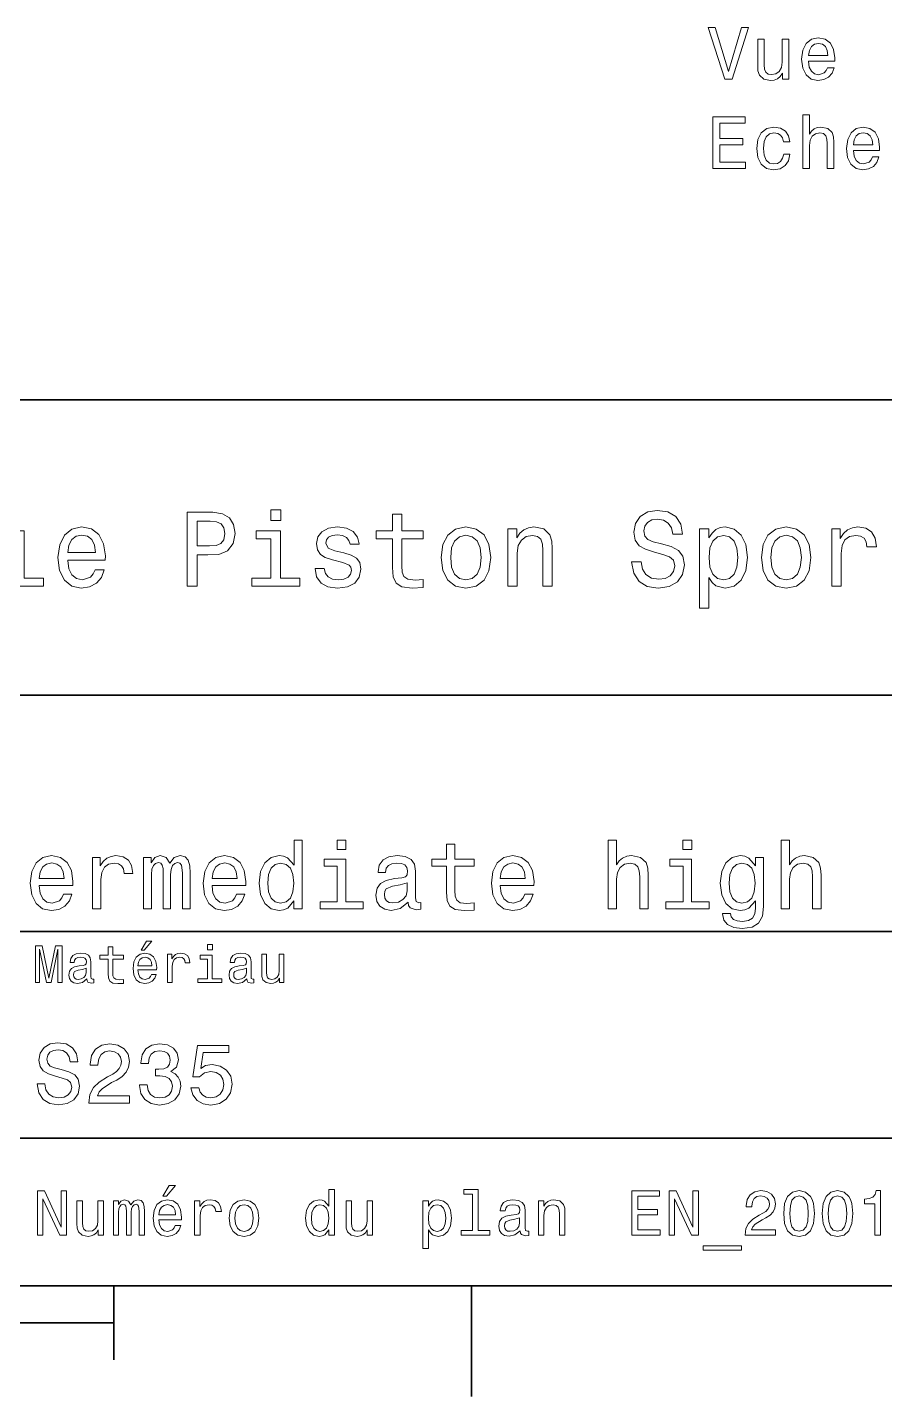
# Model space of a CAD drawing. Extents: x 0 to 297, y 0 to 210.
# Drawn here: x 192.6 to 250.7, y 2.5 to 95.2 of the extents above; entities that cross this region are included whole.
import ezdxf

# ---------------------------------------------------------------- set-up
doc = ezdxf.new("R2010")
doc.units = 0

msp = doc.modelspace()

# ---------------------------------------------------------------- linework, layer by layer
at = {"color": 7, "lineweight": 35}
for p, q in [((97, 70), (287, 70)), ((162, 50), (287, 50)), ((162, 34), (287, 34)), ((162, 20), (287, 20)), ((10, 10), (287, 10)), ((97, 10), (287, 10)), ((98.5, 7.5), (198.5, 7.5))]:
    msp.add_line(p, q, dxfattribs=at)
at = {"color": 7, "lineweight": 35, "ltscale": 0.125}
msp.add_line((198.5, 10), (198.5, 5), dxfattribs=at)
at = {"color": 7, "lineweight": 35, "ltscale": 0.1875}
msp.add_line((222.699997, 10), (222.699997, 2.5), dxfattribs=at)
at = {"color": 7, "lineweight": 13}
for points in [[(240.991608, 95.215492), (240.114075, 92.234947), (239.211349, 95.215492), (238.732239, 95.215492), (239.861923, 91.710449), (240.366241, 91.710449), (241.470703, 95.215492)], [(244.194046, 94.418663), (243.750244, 94.418663), (243.750244, 92.855263), (243.699814, 92.492149), (243.553558, 92.229904), (243.326614, 92.06852), (243.029068, 92.018089), (242.792038, 92.058434), (242.640732, 92.179466), (242.555008, 92.386238), (242.534836, 92.678749), (242.534836, 94.418663), (242.091034, 94.418663), (242.091034, 92.638405), (242.106155, 92.280334), (242.201981, 91.98278), (242.494492, 91.710449), (242.963501, 91.614632), (243.215668, 91.649933), (243.432526, 91.740707), (243.619125, 91.897049), (243.770416, 92.123993), (243.770416, 91.710449), (244.194046, 91.710449)], [(245.530502, 92.935951), (247.305725, 92.935951), (247.31076, 93.142723), (247.230072, 93.722694), (247.008179, 94.156418), (246.655151, 94.418663), (246.186127, 94.514481), (245.727188, 94.41362), (245.374161, 94.131195), (245.147217, 93.672264), (245.066528, 93.067078), (245.142181, 92.446762), (245.369125, 91.992867), (245.717102, 91.710449), (246.17099, 91.614632), (246.564362, 91.680191), (246.887131, 91.851662), (247.124161, 92.123993), (247.26033, 92.487106), (246.821579, 92.487106), (246.730789, 92.285378), (246.59967, 92.134079), (246.226471, 92.013046), (245.939011, 92.06852), (245.722153, 92.245033), (245.580933, 92.532494), (245.530502, 92.920822)], [(245.530502, 93.309151), (245.585983, 93.657135), (245.722153, 93.914337), (245.928925, 94.070679), (246.201263, 94.126152), (246.468552, 94.070679), (246.675323, 93.914337), (246.801407, 93.657135), (246.846786, 93.309151)], [(239.055008, 85.66362), (241.274017, 85.66362), (241.274017, 86.08725), (239.518982, 86.08725), (239.518982, 87.272408), (241.082382, 87.272408), (241.082382, 87.690994), (239.518982, 87.690994), (239.518982, 88.73999), (241.233673, 88.73999), (241.233673, 89.16362), (239.055008, 89.16362)], [(245.142181, 85.66362), (245.585983, 85.66362), (245.585983, 87.22702), (245.631378, 87.585091), (245.777618, 87.847336), (246.004578, 88.00872), (246.307159, 88.069237), (246.54924, 88.018806), (246.700531, 87.882637), (246.776184, 87.655693), (246.801407, 87.353104), (246.801407, 85.66362), (247.245209, 85.66362), (247.245209, 87.443878), (247.225037, 87.801949), (247.134247, 88.099503), (246.8367, 88.371834), (246.372726, 88.467651), (246.12056, 88.43235), (245.903702, 88.336533), (245.722153, 88.185234), (245.585983, 87.978462), (245.585983, 89.28466), (245.142181, 89.28466)], [(243.830933, 87.474136), (244.269699, 87.474136), (244.178925, 87.877594), (243.962067, 88.19532), (243.624161, 88.392006), (243.18541, 88.467651), (242.701263, 88.366791), (242.333099, 88.084366), (242.10112, 87.625435), (242.020416, 87.010162), (242.096069, 86.399933), (242.323013, 85.946037), (242.681091, 85.66362), (243.170273, 85.567802), (243.603989, 85.643448), (243.941895, 85.855263), (244.173874, 86.188118), (244.27475, 86.63192), (243.85112, 86.63192), (243.775467, 86.349503), (243.634247, 86.13768), (243.432526, 86.006561), (243.18541, 85.966217), (242.877777, 86.031776), (242.655869, 86.233505), (242.519699, 86.561317), (242.474304, 87.025291), (242.519699, 87.479179), (242.660904, 87.806992), (242.887863, 88.00872), (243.18541, 88.079323), (243.447647, 88.033936), (243.644348, 87.917946), (243.775467, 87.726303)], [(248.566528, 86.889122), (250.341751, 86.889122), (250.346786, 87.095894), (250.266098, 87.675865), (250.044189, 88.109589), (249.691177, 88.371834), (249.222153, 88.467651), (248.763214, 88.366791), (248.410187, 88.084366), (248.183243, 87.625435), (248.102554, 87.020248), (248.178207, 86.399933), (248.405151, 85.946037), (248.753128, 85.66362), (249.207016, 85.567802), (249.600388, 85.633362), (249.923157, 85.804832), (250.160187, 86.077164), (250.296356, 86.440277), (249.857605, 86.440277), (249.766815, 86.238548), (249.635696, 86.08725), (249.262497, 85.966217), (248.975037, 86.02169), (248.758179, 86.198204), (248.616959, 86.485664), (248.566528, 86.873993)], [(248.566528, 87.262321), (248.622009, 87.610306), (248.758179, 87.867508), (248.964951, 88.023849), (249.237274, 88.079323), (249.504578, 88.023849), (249.711349, 87.867508), (249.837418, 87.610306), (249.882813, 87.262321)], [(203.462524, 57.381123), (204.125351, 57.381123), (204.125351, 59.492073), (204.860229, 59.492073), (205.602295, 59.528095), (206.193085, 59.780258), (206.574921, 60.270172), (206.704605, 60.940201), (206.603745, 61.559795), (206.315552, 62.013687), (205.840057, 62.287464), (205.191635, 62.381123), (203.462524, 62.381123)], [(209.788177, 62.554031), (209.118149, 62.554031), (209.118149, 61.833572), (209.788177, 61.833572)], [(217.353027, 60.579971), (217.353027, 58.64193), (217.396255, 58.015129), (217.597992, 57.582851), (218.001434, 57.330688), (218.685883, 57.244236), (219.43515, 57.280258), (219.43515, 57.827808), (218.887604, 57.78458), (218.390488, 57.842216), (218.123917, 58.022331), (218.008652, 58.324928), (217.98703, 58.75), (217.98703, 60.579971), (219.43515, 60.579971), (219.43515, 61.120316), (217.98703, 61.120316), (217.98703, 62.251438), (217.353027, 62.251438), (217.353027, 61.120316), (216.257935, 61.120316), (216.257935, 60.579971)], [(234.20462, 59.030979), (233.548996, 59.030979), (233.693085, 58.267288), (234.053314, 57.70533), (234.608078, 57.366714), (235.357361, 57.244236), (236.099426, 57.359509), (236.654175, 57.67651), (237.007202, 58.17363), (237.136902, 58.82925), (237.028824, 59.420029), (236.726227, 59.801872), (236.236313, 60.054031), (235.580704, 60.241352), (235.018738, 60.378242), (234.651306, 60.536743), (234.442368, 60.767288), (234.377533, 61.127522), (234.442368, 61.451729), (234.629684, 61.696686), (234.917877, 61.862389), (235.314133, 61.920029), (235.71759, 61.84798), (236.034592, 61.653458), (236.24353, 61.32925), (236.344391, 60.889767), (237, 60.889767), (237, 60.904179), (236.884735, 61.581409), (236.546112, 62.085732), (236.01297, 62.402737), (235.292511, 62.510807), (234.644104, 62.402737), (234.139771, 62.100143), (233.815567, 61.631844), (233.700287, 61.026657), (233.793961, 60.486309), (234.067734, 60.118874), (234.5, 59.873917), (235.09079, 59.6866), (235.674362, 59.520893), (236.113831, 59.362389), (236.380402, 59.131844), (236.47406, 58.757202), (236.387619, 58.375359), (236.164276, 58.087173), (235.825653, 57.907059), (235.386169, 57.849422), (234.896255, 57.928673), (234.521622, 58.159222), (234.283875, 58.533859)], [(195.37175, 59.131844), (197.907776, 59.131844), (197.914978, 59.427231), (197.799713, 60.255764), (197.482712, 60.875359), (196.978378, 61.25), (196.30835, 61.386887), (195.65274, 61.242794), (195.148407, 60.839336), (194.824203, 60.183716), (194.708923, 59.319164), (194.817001, 58.432995), (195.141205, 57.78458), (195.638321, 57.381123), (196.286743, 57.244236), (196.848694, 57.337894), (197.309799, 57.582851), (197.648407, 57.971901), (197.842941, 58.490631), (197.216141, 58.490631), (197.086456, 58.20245), (196.899139, 57.986309), (196.365997, 57.8134), (195.955322, 57.892651), (195.645538, 58.14481), (195.443802, 58.555473), (195.37175, 59.110229)], [(205.01152, 61.76873), (205.443802, 61.725502), (205.760803, 61.588615), (205.94812, 61.336452), (206.01297, 60.940201), (205.940918, 60.522331), (205.746399, 60.270172), (205.414978, 60.140488), (204.96109, 60.104465), (204.125351, 60.104465), (204.125351, 61.76873)], [(214.060516, 59.636166), (213.44812, 59.780258), (212.994232, 59.945965), (212.842941, 60.28458), (212.886169, 60.522331), (213.03746, 60.695244), (213.282425, 60.803314), (213.635437, 60.846542), (213.97406, 60.803314), (214.240631, 60.67363), (214.413544, 60.479107), (214.485596, 60.219738), (215.105194, 60.219738), (215.105194, 60.23415), (214.997116, 60.70245), (214.701721, 61.069885), (214.240631, 61.30043), (213.635437, 61.386887), (213.023056, 61.30043), (212.57637, 61.062679), (212.29538, 60.709652), (212.208939, 60.262966), (212.273773, 59.830688), (212.475494, 59.528095), (212.806915, 59.311958), (213.289627, 59.16066), (213.995682, 58.987751), (214.427948, 58.807636), (214.543228, 58.663544), (214.586456, 58.447407), (214.521606, 58.180836), (214.348694, 57.979107), (214.067719, 57.849422), (213.693085, 57.806194), (213.296829, 57.849422), (213.008636, 58.000721), (212.814117, 58.245674), (212.734863, 58.584293), (212.122482, 58.584293), (212.223343, 58.007923), (212.518738, 57.590057), (212.98703, 57.337894), (213.635437, 57.244236), (214.312683, 57.337894), (214.809799, 57.590057), (215.112396, 57.993515), (215.220459, 58.519451), (215.141205, 58.973343), (214.917862, 59.283138), (214.55043, 59.484871)], [(220.65274, 59.311958), (220.768005, 58.432995), (221.099426, 57.78458), (221.625366, 57.381123), (222.331421, 57.244236), (223.030258, 57.381123), (223.556198, 57.777374), (223.887604, 58.425793), (224.010086, 59.311958), (223.887604, 60.190922), (223.556198, 60.846542), (223.030258, 61.242794), (222.331421, 61.386887), (221.625366, 61.242794), (221.099426, 60.839336), (220.768005, 60.190922)], [(225.177246, 57.381123), (225.811249, 57.381123), (225.811249, 59.614552), (225.876083, 60.12608), (226.085022, 60.500717), (226.409225, 60.731266), (226.841507, 60.817722), (227.187317, 60.745674), (227.403458, 60.551151), (227.511536, 60.226944), (227.547546, 59.794666), (227.547546, 57.381123), (228.181564, 57.381123), (228.181564, 59.924351), (228.15274, 60.435879), (228.023056, 60.86095), (227.597992, 61.25), (226.935165, 61.386887), (226.567719, 61.336452), (226.257935, 61.199566), (225.991364, 60.969017), (225.782425, 60.659222), (225.782425, 61.25), (225.177246, 61.25)], [(238.786743, 60.652016), (238.786743, 61.25), (238.15274, 61.25), (238.15274, 55.882565), (238.786743, 55.882565), (238.786743, 57.971901), (239.010101, 57.633286), (239.262253, 57.409943), (239.896271, 57.244236), (240.50145, 57.381123), (240.976959, 57.791786), (241.286743, 58.440201), (241.402023, 59.319164), (241.286743, 60.190922), (240.976959, 60.839336), (240.50145, 61.242794), (239.896271, 61.386887), (239.550446, 61.343658), (239.255051, 61.206772), (239.002899, 60.976223)], [(242.338623, 59.311958), (242.453888, 58.432995), (242.785309, 57.78458), (243.311249, 57.381123), (244.017303, 57.244236), (244.716141, 57.381123), (245.242081, 57.777374), (245.573486, 58.425793), (245.695969, 59.311958), (245.573486, 60.190922), (245.242081, 60.846542), (244.716141, 61.242794), (244.017303, 61.386887), (243.311249, 61.242794), (242.785309, 60.839336), (242.453888, 60.190922)], [(247.100861, 57.381123), (247.734863, 57.381123), (247.734863, 59.592937), (247.799713, 60.12608), (247.994232, 60.507923), (248.311249, 60.738472), (248.736313, 60.817722), (249.053314, 60.767288), (249.291077, 60.623199), (249.435165, 60.378242), (249.485596, 60.046829), (250.126801, 60.046829), (250.040344, 60.630402), (249.802597, 61.048271), (249.406342, 61.30043), (248.865997, 61.386887), (248.498566, 61.32925), (248.181549, 61.185158), (247.900574, 60.940201), (247.677246, 60.608788), (247.677246, 61.25), (247.100861, 61.25)], [(192.417862, 57.914265), (192.417862, 61.120316), (190.789627, 61.120316), (190.789627, 60.579971), (191.783859, 60.579971), (191.783859, 57.914265), (190.48703, 57.914265), (190.48703, 57.381123), (193.729111, 57.381123), (193.729111, 57.914265)], [(195.37175, 59.664986), (195.451004, 60.162102), (195.645538, 60.529537), (195.940918, 60.75288), (196.329971, 60.83213), (196.711807, 60.75288), (197.007202, 60.529537), (197.187317, 60.162102), (197.252167, 59.664986)], [(209.766571, 57.914265), (209.766571, 61.120316), (208.138321, 61.120316), (208.138321, 60.579971), (209.132568, 60.579971), (209.132568, 57.914265), (207.835724, 57.914265), (207.835724, 57.381123), (211.077805, 57.381123), (211.077805, 57.914265)], [(221.301147, 59.319164), (221.365997, 59.967579), (221.567719, 60.435879), (221.891937, 60.72406), (222.331421, 60.824928), (222.763687, 60.72406), (223.087891, 60.443081), (223.289627, 59.967579), (223.361679, 59.319164), (223.289627, 58.663544), (223.087891, 58.188038), (222.763687, 57.899853), (222.331421, 57.806194), (221.891937, 57.899853), (221.567719, 58.188038), (221.365997, 58.663544)], [(239.788193, 57.8134), (239.363129, 57.907059), (239.053314, 58.195244), (238.858795, 58.663544), (238.793945, 59.319164), (238.858795, 59.967579), (239.053314, 60.435879), (239.363129, 60.716858), (239.788193, 60.817722), (240.177246, 60.716858), (240.48703, 60.428673), (240.681564, 59.960373), (240.753601, 59.319164), (240.681564, 58.67075), (240.48703, 58.195244), (240.177246, 57.907059)], [(242.98703, 59.319164), (243.05188, 59.967579), (243.253601, 60.435879), (243.57782, 60.72406), (244.017303, 60.824928), (244.449585, 60.72406), (244.773773, 60.443081), (244.97551, 59.967579), (245.047546, 59.319164), (244.97551, 58.663544), (244.773773, 58.188038), (244.449585, 57.899853), (244.017303, 57.806194), (243.57782, 57.899853), (243.253601, 58.188038), (243.05188, 58.663544)], [(210.683716, 36.068443), (210.683716, 35.530258), (211.254318, 35.530258), (211.254318, 40.185879), (210.690201, 40.185879), (210.690201, 38.480545), (210.255768, 38.973343), (209.989914, 39.090057), (209.68515, 39.135445), (209.134003, 39.005764), (208.706055, 38.642651), (208.427231, 38.059078), (208.329971, 37.274494), (208.427231, 36.489914), (208.706055, 35.899857), (209.134003, 35.530258), (209.68515, 35.407059), (209.989914, 35.45245), (210.262253, 35.569164)], [(214.21109, 40.185879), (213.608063, 40.185879), (213.608063, 39.537464), (214.21109, 39.537464)], [(221.019455, 38.409222), (221.019455, 36.664986), (221.05835, 36.100864), (221.239914, 35.711815), (221.603027, 35.484871), (222.219025, 35.407059), (222.893372, 35.43948), (222.893372, 35.932274), (222.400574, 35.893372), (221.953171, 35.945244), (221.713257, 36.107349), (221.609512, 36.379681), (221.590057, 36.762245), (221.590057, 38.409222), (222.893372, 38.409222), (222.893372, 38.895531), (221.590057, 38.895531), (221.590057, 39.913544), (221.019455, 39.913544), (221.019455, 38.895531), (220.033859, 38.895531), (220.033859, 38.409222)], [(231.964691, 35.530258), (232.535294, 35.530258), (232.535294, 37.540344), (232.593658, 38.000721), (232.781693, 38.337894), (233.073486, 38.545387), (233.462524, 38.623199), (233.773773, 38.558357), (233.968292, 38.383286), (234.065552, 38.091499), (234.097977, 37.70245), (234.097977, 35.530258), (234.668579, 35.530258), (234.668579, 37.819164), (234.642639, 38.279537), (234.52594, 38.662102), (234.143372, 39.012245), (233.546829, 39.135445), (233.222626, 39.090057), (232.943802, 38.966858), (232.710373, 38.772331), (232.535294, 38.506485), (232.535294, 40.185879), (231.964691, 40.185879)], [(237.631836, 40.185879), (237.028809, 40.185879), (237.028809, 39.537464), (237.631836, 39.537464)], [(243.675064, 35.530258), (244.245667, 35.530258), (244.245667, 37.540344), (244.304031, 38.000721), (244.492065, 38.337894), (244.783844, 38.545387), (245.172913, 38.623199), (245.484146, 38.558357), (245.678665, 38.383286), (245.77594, 38.091499), (245.80835, 37.70245), (245.80835, 35.530258), (246.378967, 35.530258), (246.378967, 37.819164), (246.353027, 38.279537), (246.236298, 38.662102), (245.853729, 39.012245), (245.257202, 39.135445), (244.932983, 39.090057), (244.654175, 38.966858), (244.420746, 38.772331), (244.245667, 38.506485), (244.245667, 40.185879), (243.675064, 40.185879)], [(193.429398, 37.105907), (195.711823, 37.105907), (195.718292, 37.371758), (195.614548, 38.117435), (195.329254, 38.675072), (194.875366, 39.012245), (194.272339, 39.135445), (193.682281, 39.005764), (193.228378, 38.642651), (192.9366, 38.052593), (192.832855, 37.274494), (192.930115, 36.476944), (193.221893, 35.893372), (193.669312, 35.530258), (194.252884, 35.407059), (194.758652, 35.491352), (195.17363, 35.711815), (195.478378, 36.061958), (195.653458, 36.528816), (195.08934, 36.528816), (194.972626, 36.269451), (194.804031, 36.074928), (194.324203, 35.919308), (193.954605, 35.990631), (193.675797, 36.217579), (193.494232, 36.587173), (193.429398, 37.086452)], [(197.047546, 35.530258), (197.618149, 35.530258), (197.618149, 37.520893), (197.676514, 38.000721), (197.851593, 38.344379), (198.136887, 38.551872), (198.519455, 38.623199), (198.804749, 38.577808), (199.018738, 38.448124), (199.148407, 38.227665), (199.193802, 37.929394), (199.770889, 37.929394), (199.693085, 38.454609), (199.479111, 38.830692), (199.122482, 39.057636), (198.636169, 39.135445), (198.305481, 39.083572), (198.020172, 38.953888), (197.767288, 38.733429), (197.566284, 38.435158), (197.566284, 39.012245), (197.047546, 39.012245)], [(200.510086, 35.530258), (201.035309, 35.530258), (201.035309, 37.858067), (201.067719, 38.208214), (201.164978, 38.461094), (201.314117, 38.610229), (201.508652, 38.668587), (201.664261, 38.616714), (201.768005, 38.48703), (201.819885, 38.266571), (201.83934, 37.974781), (201.83934, 35.530258), (202.332138, 35.530258), (202.332138, 37.858067), (202.364548, 38.201729), (202.461823, 38.454609), (202.617432, 38.610229), (202.811966, 38.668587), (202.967575, 38.616714), (203.07132, 38.48703), (203.136169, 37.974781), (203.136169, 35.530258), (203.661377, 35.530258), (203.661377, 37.935879), (203.628967, 38.435158), (203.525208, 38.817722), (203.317719, 39.051151), (202.980545, 39.135445), (202.585022, 39.005764), (202.280258, 38.629681), (202.040344, 38.999279), (201.638336, 39.135445), (201.268738, 39.005764), (201.015854, 38.642651), (201.015854, 39.012245), (200.510086, 39.012245)], [(205.139771, 37.105907), (207.422195, 37.105907), (207.42868, 37.371758), (207.324921, 38.117435), (207.039627, 38.675072), (206.585739, 39.012245), (205.982712, 39.135445), (205.392654, 39.005764), (204.938766, 38.642651), (204.646973, 38.052593), (204.543228, 37.274494), (204.640488, 36.476944), (204.932281, 35.893372), (205.379684, 35.530258), (205.963257, 35.407059), (206.469025, 35.491352), (206.884003, 35.711815), (207.188766, 36.061958), (207.363831, 36.528816), (206.799713, 36.528816), (206.682999, 36.269451), (206.514404, 36.074928), (206.034576, 35.919308), (205.664978, 35.990631), (205.386169, 36.217579), (205.204605, 36.587173), (205.139771, 37.086452)], [(218.419312, 35.98415), (218.419312, 35.964695), (218.451721, 35.744236), (218.548981, 35.588615), (218.957489, 35.465416), (219.275208, 35.517288), (219.275208, 35.958214), (219.139038, 35.938759), (218.957489, 36.023052), (218.925064, 36.282421), (218.925064, 38.085014), (218.84726, 38.545387), (218.620316, 38.869595), (218.224777, 39.064121), (217.667145, 39.135445), (217.122467, 39.057636), (216.720459, 38.837173), (216.467575, 38.493515), (216.383286, 38.039623), (216.383286, 38.000721), (216.895538, 38.000721), (216.940918, 38.273052), (217.083572, 38.467579), (217.317001, 38.584293), (217.64769, 38.629681), (217.965424, 38.59726), (218.192352, 38.5), (218.328522, 38.331409), (218.373917, 38.09798), (218.347977, 37.825645), (218.244232, 37.68948), (217.984863, 37.624638), (217.498566, 37.572765), (216.940918, 37.456051), (216.54538, 37.248558), (216.311951, 36.924351), (216.240631, 36.444523), (216.305481, 36.016571), (216.506485, 35.698845), (216.830688, 35.497837), (217.278091, 35.426514), (217.881119, 35.562679)], [(224.657059, 37.105907), (226.939484, 37.105907), (226.945953, 37.371758), (226.842224, 38.117435), (226.556915, 38.675072), (226.103027, 39.012245), (225.5, 39.135445), (224.909943, 39.005764), (224.456055, 38.642651), (224.164261, 38.052593), (224.060516, 37.274494), (224.157776, 36.476944), (224.44957, 35.893372), (224.896973, 35.530258), (225.480545, 35.407059), (225.986313, 35.491352), (226.401291, 35.711815), (226.706055, 36.061958), (226.881119, 36.528816), (226.317001, 36.528816), (226.200287, 36.269451), (226.031693, 36.074928), (225.551865, 35.919308), (225.182281, 35.990631), (224.903458, 36.217579), (224.721893, 36.587173), (224.657059, 37.086452)], [(242.481979, 35.685879), (242.481979, 39.012245), (241.937317, 39.012245), (241.937317, 38.448124), (241.489899, 38.960373), (241.217575, 39.090057), (240.912811, 39.135445), (240.361664, 39.005764), (239.933716, 38.642651), (239.654892, 38.059078), (239.557632, 37.274494), (239.654892, 36.483429), (239.933716, 35.899857), (240.361664, 35.530258), (240.912811, 35.407059), (241.22406, 35.45245), (241.483429, 35.569164), (241.937317, 36.061958), (241.937317, 35.569164), (241.885437, 35.180115), (241.742798, 34.901295), (241.470459, 34.739193), (241.061951, 34.680836), (240.705322, 34.719738), (240.452438, 34.817001), (240.303314, 34.985588), (240.257919, 35.212536), (239.706772, 35.212536), (239.706772, 35.1866), (239.791061, 34.771614), (240.05043, 34.460373), (240.465408, 34.259365), (241.029541, 34.188038), (241.703888, 34.285301), (242.151291, 34.557636), (242.404175, 35.030979)], [(193.429398, 37.585735), (193.500717, 38.033138), (193.675797, 38.363831), (193.941635, 38.564842), (194.291779, 38.636166), (194.635452, 38.564842), (194.901291, 38.363831), (195.0634, 38.033138), (195.121765, 37.585735)], [(205.139771, 37.585735), (205.21109, 38.033138), (205.386169, 38.363831), (205.652023, 38.564842), (206.002167, 38.636166), (206.345825, 38.564842), (206.611664, 38.363831), (206.773773, 38.033138), (206.832138, 37.585735)], [(209.782425, 38.623199), (210.158508, 38.532421), (210.443802, 38.279537), (210.612396, 37.858067), (210.677231, 37.274494), (210.612396, 36.684437), (210.443802, 36.262966), (210.158508, 36.003601), (209.782425, 35.919308), (209.425797, 36.003601), (209.153458, 36.262966), (208.971893, 36.690922), (208.913544, 37.274494), (208.971893, 37.851585), (209.153458, 38.273052), (209.425797, 38.532421)], [(214.19165, 36.010086), (214.19165, 38.895531), (212.726227, 38.895531), (212.726227, 38.409222), (213.621033, 38.409222), (213.621033, 36.010086), (212.453888, 36.010086), (212.453888, 35.530258), (215.371765, 35.530258), (215.371765, 36.010086)], [(224.657059, 37.585735), (224.728378, 38.033138), (224.903458, 38.363831), (225.169312, 38.564842), (225.51944, 38.636166), (225.863113, 38.564842), (226.128967, 38.363831), (226.291061, 38.033138), (226.349426, 37.585735)], [(237.612396, 36.010086), (237.612396, 38.895531), (236.146973, 38.895531), (236.146973, 38.409222), (237.041779, 38.409222), (237.041779, 36.010086), (235.874634, 36.010086), (235.874634, 35.530258), (238.792511, 35.530258), (238.792511, 36.010086)], [(240.14769, 37.274494), (240.206055, 37.851585), (240.381119, 38.279537), (240.653458, 38.532421), (241.016571, 38.623199), (241.399124, 38.532421), (241.684433, 38.279537), (241.859497, 37.851585), (241.924347, 37.274494), (241.859497, 36.684437), (241.684433, 36.262966), (241.399124, 36.003601), (241.016571, 35.919308), (240.653458, 36.003601), (240.381119, 36.262966), (240.206055, 36.690922)], [(218.354462, 36.749279), (218.276657, 36.412102), (218.069153, 36.152737), (217.757919, 35.98415), (217.375366, 35.925793), (217.128967, 35.958214), (216.953888, 36.061958), (216.843658, 36.243515), (216.811234, 36.496395), (216.837173, 36.723343), (216.940918, 36.885445), (217.355896, 37.067001), (217.881119, 37.14481), (218.354462, 37.30043)], [(193.183716, 30.530979), (193.46109, 30.530979), (193.46109, 32.80043), (193.929398, 30.530979), (194.239197, 30.530979), (194.703888, 32.80043), (194.703888, 30.530979), (194.984863, 30.530979), (194.984863, 33.030979), (194.545395, 33.030979), (194.08429, 30.826368), (193.626801, 33.030979), (193.183716, 33.030979)], [(196.656342, 30.78314), (196.656342, 30.772333), (196.674347, 30.649855), (196.728394, 30.5634), (196.955338, 30.494957), (197.131851, 30.523775), (197.131851, 30.768732), (197.056198, 30.757925), (196.955338, 30.804754), (196.937317, 30.948847), (196.937317, 31.950287), (196.894089, 32.206051), (196.768005, 32.386166), (196.548264, 32.494236), (196.23848, 32.533859), (195.935883, 32.490635), (195.71254, 32.368156), (195.572052, 32.177231), (195.525223, 31.925072), (195.525223, 31.903458), (195.809799, 31.903458), (195.835022, 32.054756), (195.914261, 32.162823), (196.043945, 32.227665), (196.227661, 32.25288), (196.404175, 32.234871), (196.530258, 32.180836), (196.605911, 32.087173), (196.631119, 31.957493), (196.616714, 31.806194), (196.559082, 31.730547), (196.414978, 31.694523), (196.144806, 31.665705), (195.835022, 31.600864), (195.61528, 31.48559), (195.485596, 31.305475), (195.445969, 31.038904), (195.481995, 30.801151), (195.593658, 30.62464), (195.773773, 30.512968), (196.022339, 30.473343), (196.357346, 30.54899)], [(198.100861, 32.130402), (198.100861, 31.161383), (198.122482, 30.847982), (198.223343, 30.631844), (198.425079, 30.505762), (198.767288, 30.462536), (199.141937, 30.480547), (199.141937, 30.754322), (198.868149, 30.732708), (198.619598, 30.761526), (198.486313, 30.851583), (198.42868, 31.002882), (198.417862, 31.215418), (198.417862, 32.130402), (199.141937, 32.130402), (199.141937, 32.400574), (198.417862, 32.400574), (198.417862, 32.966137), (198.100861, 32.966137), (198.100861, 32.400574), (197.553314, 32.400574), (197.553314, 32.130402)], [(200.121765, 31.40634), (201.389771, 31.40634), (201.393372, 31.554033), (201.335739, 31.9683), (201.177231, 32.278099), (200.925079, 32.465416), (200.590057, 32.533859), (200.262253, 32.461815), (200.010086, 32.260086), (199.847977, 31.932276), (199.790344, 31.5), (199.844376, 31.056915), (200.006485, 30.732708), (200.255051, 30.530979), (200.579254, 30.462536), (200.860229, 30.509365), (201.090775, 30.631844), (201.260086, 30.826368), (201.357346, 31.085733), (201.043945, 31.085733), (200.979111, 30.941643), (200.885452, 30.833572), (200.618881, 30.747118), (200.413544, 30.786743), (200.258652, 30.912823), (200.157776, 31.118155), (200.121765, 31.395533)], [(200.341492, 32.728386), (200.554031, 32.728386), (201.054749, 33.340778), (200.701736, 33.340778)], [(202.131851, 30.530979), (202.448853, 30.530979), (202.448853, 31.636887), (202.481262, 31.903458), (202.578537, 32.094379), (202.73703, 32.209652), (202.94957, 32.249279), (203.108063, 32.224064), (203.226944, 32.152016), (203.298996, 32.029537), (203.324203, 31.863832), (203.644806, 31.863832), (203.601593, 32.155621), (203.482712, 32.364552), (203.284576, 32.490635), (203.014404, 32.533859), (202.830688, 32.505043), (202.672195, 32.432995), (202.531708, 32.310516), (202.420029, 32.144814), (202.420029, 32.465416), (202.131851, 32.465416)], [(205.161377, 33.117435), (204.82637, 33.117435), (204.82637, 32.757202), (205.161377, 32.757202)], [(207.499283, 30.78314), (207.499283, 30.772333), (207.517288, 30.649855), (207.57132, 30.5634), (207.798264, 30.494957), (207.974777, 30.523775), (207.974777, 30.768732), (207.899139, 30.757925), (207.798264, 30.804754), (207.780258, 30.948847), (207.780258, 31.950287), (207.73703, 32.206051), (207.610947, 32.386166), (207.391205, 32.494236), (207.081406, 32.533859), (206.778824, 32.490635), (206.555481, 32.368156), (206.414978, 32.177231), (206.368149, 31.925072), (206.368149, 31.903458), (206.65274, 31.903458), (206.677948, 32.054756), (206.757202, 32.162823), (206.886887, 32.227665), (207.070602, 32.25288), (207.247116, 32.234871), (207.373199, 32.180836), (207.448853, 32.087173), (207.47406, 31.957493), (207.459656, 31.806194), (207.402023, 31.730547), (207.257919, 31.694523), (206.987747, 31.665705), (206.677948, 31.600864), (206.458206, 31.48559), (206.328537, 31.305475), (206.28891, 31.038904), (206.324921, 30.801151), (206.4366, 30.62464), (206.616714, 30.512968), (206.86528, 30.473343), (207.200287, 30.54899)], [(210.010086, 32.465416), (209.693085, 32.465416), (209.693085, 31.348703), (209.657059, 31.089336), (209.552597, 30.902016), (209.390488, 30.786743), (209.177948, 30.750719), (209.008636, 30.779539), (208.900574, 30.865993), (208.83934, 31.013687), (208.824921, 31.222622), (208.824921, 32.465416), (208.507919, 32.465416), (208.507919, 31.193804), (208.518738, 30.93804), (208.587173, 30.725504), (208.796112, 30.530979), (209.131119, 30.462536), (209.311234, 30.487751), (209.466141, 30.552593), (209.599426, 30.664265), (209.707489, 30.826368), (209.707489, 30.530979), (210.010086, 30.530979)], [(200.121765, 31.672911), (200.161377, 31.921469), (200.258652, 32.105186), (200.406342, 32.216858), (200.600861, 32.256485), (200.791794, 32.216858), (200.939484, 32.105186), (201.029541, 31.921469), (201.061966, 31.672911)], [(205.150574, 30.79755), (205.150574, 32.400574), (204.336456, 32.400574), (204.336456, 32.130402), (204.833572, 32.130402), (204.833572, 30.79755), (204.185165, 30.79755), (204.185165, 30.530979), (205.806198, 30.530979), (205.806198, 30.79755)], [(196.620316, 31.208212), (196.577087, 31.020893), (196.461823, 30.876801), (196.28891, 30.78314), (196.07637, 30.750719), (195.939484, 30.768732), (195.842224, 30.826368), (195.780975, 30.927233), (195.76297, 31.067722), (195.777374, 31.193804), (195.835022, 31.283861), (196.065567, 31.384726), (196.357346, 31.427954), (196.620316, 31.514408)], [(207.463257, 31.208212), (207.420029, 31.020893), (207.304749, 30.876801), (207.131851, 30.78314), (206.919312, 30.750719), (206.782425, 30.768732), (206.68515, 30.826368), (206.623917, 30.927233), (206.605911, 31.067722), (206.620316, 31.193804), (206.677948, 31.283861), (206.908508, 31.384726), (207.200287, 31.427954), (207.463257, 31.514408)], [(193.824203, 23.680117), (193.299713, 23.680117), (193.414978, 23.069164), (193.703171, 22.619596), (194.146973, 22.348703), (194.746399, 22.250721), (195.340057, 22.342941), (195.783859, 22.596542), (196.066284, 22.994238), (196.170029, 23.518732), (196.083572, 23.991356), (195.841492, 24.296831), (195.44957, 24.49856), (194.925079, 24.648417), (194.47551, 24.757925), (194.181549, 24.884727), (194.014404, 25.069164), (193.96254, 25.357349), (194.014404, 25.616714), (194.164261, 25.812681), (194.394806, 25.945246), (194.711823, 25.991356), (195.034576, 25.933718), (195.288177, 25.778099), (195.455338, 25.518732), (195.536026, 25.167149), (196.060516, 25.167149), (196.060516, 25.178675), (195.968292, 25.720463), (195.697403, 26.12392), (195.270889, 26.377522), (194.694519, 26.463978), (194.175797, 26.377522), (193.772339, 26.135448), (193.51297, 25.760807), (193.420746, 25.276657), (193.495682, 24.844381), (193.714691, 24.550434), (194.060516, 24.354467), (194.533142, 24.204613), (195, 24.072046), (195.351578, 23.945246), (195.564835, 23.760807), (195.639771, 23.461096), (195.570602, 23.155621), (195.391937, 22.925074), (195.121033, 22.780981), (194.769455, 22.734871), (194.377518, 22.798271), (194.077805, 22.98271), (193.887604, 23.282421)], [(196.798264, 22.360231), (199.547546, 22.360231), (199.547546, 22.855909), (197.374634, 22.855909), (197.495682, 23.126802), (197.703171, 23.351585), (198.342941, 23.760807), (198.682999, 23.933718), (199.0634, 24.181557), (199.33429, 24.469742), (199.489914, 24.809799), (199.547546, 25.195967), (199.44957, 25.680117), (199.17868, 26.06052), (198.763687, 26.302595), (198.227661, 26.38905), (197.674347, 26.291067), (197.253601, 26.020174), (196.982712, 25.587896), (196.890488, 25.017292), (196.890488, 24.9366), (197.414978, 24.9366), (197.414978, 24.98271), (197.466858, 25.374641), (197.622482, 25.662825), (197.870316, 25.847263), (198.198853, 25.910664), (198.533142, 25.853027), (198.780975, 25.708935), (198.942368, 25.48415), (199, 25.201729), (198.959656, 24.9366), (198.850143, 24.711817), (198.66571, 24.51585), (198.412109, 24.342941), (198.072052, 24.158503), (197.507202, 23.801153), (197.109512, 23.42075), (196.873199, 22.959656), (196.798264, 22.377522)], [(200.221909, 23.616716), (200.221909, 23.57637), (200.314117, 23.023056), (200.585022, 22.60807), (201.01152, 22.342941), (201.57637, 22.244957), (202.175797, 22.342941), (202.625366, 22.596542), (202.913544, 23), (203.017288, 23.518732), (202.971176, 23.858791), (202.844376, 24.135448), (202.636887, 24.348703), (202.360229, 24.504324), (202.734863, 24.815563), (202.867432, 25.311239), (202.780975, 25.760807), (202.533142, 26.100864), (202.129684, 26.314121), (201.57637, 26.38905), (201.057632, 26.296831), (200.659943, 26.043228), (200.400574, 25.639771), (200.314117, 25.103746), (200.314117, 25.063402), (200.827087, 25.063402), (200.873199, 25.432278), (201.023056, 25.697407), (201.265137, 25.858791), (201.605194, 25.916428), (201.904892, 25.870317), (202.123917, 25.749281), (202.256485, 25.553314), (202.30835, 25.288185), (202.256485, 25.005764), (202.118149, 24.815563), (201.876083, 24.700289), (201.547546, 24.665707), (201.322769, 24.671471), (201.322769, 24.216139), (201.605194, 24.227667), (201.968292, 24.175793), (202.239197, 24.037464), (202.400574, 23.812681), (202.458206, 23.518732), (202.394806, 23.184439), (202.227661, 22.9366), (201.96254, 22.780981), (201.610947, 22.729107), (201.247833, 22.786745), (200.982712, 22.959656), (200.815567, 23.236313), (200.752167, 23.616716)], [(203.714691, 23.40346), (203.841492, 22.930836), (204.123917, 22.56196), (204.53891, 22.331413), (205.069168, 22.244957), (205.651291, 22.348703), (206.106628, 22.631124), (206.394806, 23.080692), (206.504318, 23.657061), (206.406342, 24.193085), (206.129684, 24.613834), (205.697403, 24.884727), (205.138336, 24.98271), (204.706055, 24.913546), (204.371765, 24.723343), (204.533142, 25.801153), (206.285309, 25.801153), (206.285309, 26.273777), (204.146973, 26.273777), (203.829971, 24.152739), (204.291061, 24.152739), (204.625366, 24.423632), (205.05188, 24.521614), (205.420746, 24.458214), (205.703171, 24.273777), (205.881851, 23.991356), (205.945251, 23.628242), (205.881851, 23.265131), (205.697403, 22.98271), (205.414978, 22.804035), (205.05188, 22.740635), (204.746399, 22.780981), (204.510086, 22.913546), (204.337173, 23.121038), (204.250717, 23.40346)], [(201.809799, 16.065563), (202.06485, 16.065563), (202.66571, 16.800432), (202.242081, 16.800432)], [(193.315567, 13.428675), (193.674347, 13.428675), (193.674347, 15.888329), (194.824203, 13.428675), (195.286743, 13.428675), (195.286743, 16.428675), (194.92363, 16.428675), (194.92363, 13.969021), (193.786743, 16.428675), (193.315567, 16.428675)], [(198.459656, 13.428675), (198.809799, 13.428675), (198.809799, 14.980548), (198.831406, 15.213978), (198.896255, 15.382565), (198.995682, 15.481989), (199.125366, 15.520894), (199.229111, 15.486312), (199.298279, 15.399857), (199.332855, 15.252882), (199.345825, 15.058358), (199.345825, 13.428675), (199.674347, 13.428675), (199.674347, 14.980548), (199.695969, 15.209655), (199.760803, 15.378242), (199.864548, 15.481989), (199.994232, 15.520894), (200.097977, 15.486312), (200.167145, 15.399857), (200.210373, 15.058358), (200.210373, 13.428675), (200.560516, 13.428675), (200.560516, 15.032421), (200.53891, 15.365274), (200.469742, 15.620317), (200.331406, 15.775937), (200.106628, 15.832133), (199.842941, 15.745678), (199.639771, 15.494957), (199.479828, 15.741355), (199.211823, 15.832133), (198.965424, 15.745678), (198.796829, 15.503603), (198.796829, 15.75), (198.459656, 15.75)], [(201.546112, 14.479107), (203.067719, 14.479107), (203.072052, 14.656341), (203.002884, 15.153459), (202.812683, 15.525217), (202.510086, 15.75), (202.108063, 15.832133), (201.714691, 15.745678), (201.412109, 15.503603), (201.217575, 15.110231), (201.148422, 14.591499), (201.213257, 14.059798), (201.407776, 13.67075), (201.706055, 13.428675), (202.095108, 13.346542), (202.432281, 13.402739), (202.708939, 13.549712), (202.912109, 13.783141), (203.028824, 14.09438), (202.65274, 14.09438), (202.574936, 13.92147), (202.46254, 13.791787), (202.142654, 13.688041), (201.896255, 13.735591), (201.710373, 13.886888), (201.58934, 14.133286), (201.546112, 14.466139)], [(203.958221, 13.428675), (204.338623, 13.428675), (204.338623, 14.755764), (204.377518, 15.075649), (204.494232, 15.304755), (204.684433, 15.443084), (204.939484, 15.490635), (205.129684, 15.460375), (205.272339, 15.373919), (205.358795, 15.226946), (205.389053, 15.028098), (205.773773, 15.028098), (205.721909, 15.378242), (205.579254, 15.628963), (205.341492, 15.78026), (205.017288, 15.832133), (204.796829, 15.797551), (204.606628, 15.711096), (204.438034, 15.564121), (204.304031, 15.365274), (204.304031, 15.75), (203.958221, 15.75)], [(206.305481, 14.587176), (206.374634, 14.059798), (206.573486, 13.67075), (206.889053, 13.428675), (207.312683, 13.346542), (207.731995, 13.428675), (208.047546, 13.666427), (208.246399, 14.055476), (208.319885, 14.587176), (208.246399, 15.114553), (208.047546, 15.507925), (207.731995, 15.745678), (207.312683, 15.832133), (206.889053, 15.745678), (206.573486, 15.503603), (206.374634, 15.114553)], [(213.048996, 13.787464), (213.048996, 13.428675), (213.429398, 13.428675), (213.429398, 16.532421), (213.053314, 16.532421), (213.053314, 15.395534), (212.763687, 15.724064), (212.586456, 15.801874), (212.383286, 15.832133), (212.015854, 15.745678), (211.730545, 15.503603), (211.544662, 15.114553), (211.479828, 14.591499), (211.544662, 14.068444), (211.730545, 13.675073), (212.015854, 13.428675), (212.383286, 13.346542), (212.586456, 13.376801), (212.768005, 13.454611)], [(219.788193, 15.391211), (219.788193, 15.75), (219.407776, 15.75), (219.407776, 12.529539), (219.788193, 12.529539), (219.788193, 13.783141), (219.922195, 13.579971), (220.073486, 13.445966), (220.453888, 13.346542), (220.817001, 13.428675), (221.10231, 13.675073), (221.288193, 14.064121), (221.357346, 14.591499), (221.288193, 15.114553), (221.10231, 15.503603), (220.817001, 15.745678), (220.453888, 15.832133), (220.246399, 15.806196), (220.069168, 15.724064), (219.917877, 15.585735)], [(222.788193, 16.212536), (222.788193, 13.748559), (222.005768, 13.748559), (222.005768, 13.428675), (223.946686, 13.428675), (223.946686, 13.748559), (223.168594, 13.748559), (223.168594, 16.532421), (222.19165, 16.532421), (222.19165, 16.212536)], [(226.01297, 13.731268), (226.01297, 13.7183), (226.034592, 13.571326), (226.099426, 13.46758), (226.371765, 13.385448), (226.583588, 13.42003), (226.583588, 13.713977), (226.492798, 13.701009), (226.371765, 13.757205), (226.350159, 13.930116), (226.350159, 15.131845), (226.298279, 15.438761), (226.146973, 15.6549), (225.883286, 15.784582), (225.511536, 15.832133), (225.148422, 15.78026), (224.880402, 15.633286), (224.711823, 15.404179), (224.655624, 15.101585), (224.655624, 15.075649), (224.997131, 15.075649), (225.027374, 15.257205), (225.122482, 15.386889), (225.278107, 15.464698), (225.498566, 15.494957), (225.710388, 15.473343), (225.861679, 15.408502), (225.952454, 15.29611), (225.982712, 15.140491), (225.965424, 14.958934), (225.896255, 14.868156), (225.723343, 14.824928), (225.399139, 14.790346), (225.027374, 14.712537), (224.763687, 14.574208), (224.608078, 14.358069), (224.560516, 14.038185), (224.60376, 13.752882), (224.737762, 13.541066), (224.953888, 13.407061), (225.252167, 13.35951), (225.654175, 13.450289)], [(227.236313, 13.428675), (227.616714, 13.428675), (227.616714, 14.768732), (227.655624, 15.075649), (227.780975, 15.300432), (227.97551, 15.438761), (228.234879, 15.490635), (228.442368, 15.447407), (228.572052, 15.330692), (228.636887, 15.136168), (228.658508, 14.876801), (228.658508, 13.428675), (229.03891, 13.428675), (229.03891, 14.954612), (229.021622, 15.261528), (228.943817, 15.516571), (228.688766, 15.75), (228.291077, 15.832133), (228.070618, 15.801874), (227.884735, 15.719741), (227.724792, 15.581412), (227.599426, 15.395534), (227.599426, 15.75), (227.236313, 15.75)], [(233.574921, 13.428675), (235.476944, 13.428675), (235.476944, 13.791787), (233.97261, 13.791787), (233.97261, 14.807637), (235.312668, 14.807637), (235.312668, 15.166427), (233.97261, 15.166427), (233.97261, 16.065563), (235.442352, 16.065563), (235.442352, 16.428675), (233.574921, 16.428675)], [(236.099411, 13.428675), (236.458206, 13.428675), (236.458206, 15.888329), (237.608063, 13.428675), (238.070602, 13.428675), (238.070602, 16.428675), (237.707489, 16.428675), (237.707489, 13.969021), (236.570602, 16.428675), (236.099411, 16.428675)], [(241.234863, 13.428675), (243.296829, 13.428675), (243.296829, 13.800432), (241.667145, 13.800432), (241.757919, 14.003603), (241.913544, 14.172191), (242.393372, 14.479107), (242.648407, 14.60879), (242.933716, 14.794669), (243.136887, 15.010807), (243.253601, 15.26585), (243.296829, 15.555476), (243.223343, 15.918589), (243.020172, 16.203892), (242.708923, 16.385447), (242.306915, 16.450289), (241.891922, 16.376802), (241.576355, 16.173632), (241.373199, 15.849424), (241.304031, 15.421471), (241.304031, 15.360951), (241.697403, 15.360951), (241.697403, 15.395534), (241.736298, 15.689482), (241.853027, 15.905621), (242.038895, 16.043949), (242.285294, 16.091499), (242.536011, 16.048271), (242.721893, 15.940203), (242.842926, 15.771614), (242.886154, 15.559799), (242.855896, 15.360951), (242.773773, 15.192364), (242.635437, 15.045389), (242.445236, 14.915707), (242.190201, 14.777378), (241.766571, 14.509366), (241.468292, 14.224064), (241.291061, 13.878242), (241.234863, 13.441643)], [(243.850143, 14.894093), (243.914978, 14.215418), (244.118149, 13.731268), (244.442352, 13.43732), (244.891922, 13.342219), (245.337173, 13.43732), (245.661377, 13.731268), (245.860229, 14.215418), (245.929382, 14.894093), (245.860229, 15.568444), (245.778091, 15.836456), (245.661377, 16.056917), (245.337173, 16.350864), (244.891922, 16.450289), (244.442352, 16.350864), (244.118149, 16.052593), (243.914978, 15.568444)], [(244.265121, 14.894093), (244.299713, 15.417148), (244.407776, 15.793228), (244.602295, 16.013689), (244.891922, 16.091499), (245.177231, 16.013689), (245.37175, 15.793228), (245.479828, 15.417148), (245.514404, 14.894093), (245.479828, 14.366715), (245.37175, 13.990634), (245.177231, 13.770173), (244.891922, 13.696686), (244.602295, 13.770173), (244.407776, 13.990634), (244.299713, 14.366715)], [(246.452438, 14.894093), (246.517288, 14.215418), (246.720459, 13.731268), (247.044662, 13.43732), (247.494232, 13.342219), (247.939468, 13.43732), (248.263687, 13.731268), (248.462524, 14.215418), (248.531693, 14.894093), (248.462524, 15.568444), (248.380402, 15.836456), (248.263687, 16.056917), (247.939468, 16.350864), (247.494232, 16.450289), (247.044662, 16.350864), (246.720459, 16.052593), (246.517288, 15.568444)], [(246.867432, 14.894093), (246.902008, 15.417148), (247.010086, 15.793228), (247.204605, 16.013689), (247.494232, 16.091499), (247.779526, 16.013689), (247.97406, 15.793228), (248.082123, 15.417148), (248.116714, 14.894093), (248.082123, 14.366715), (247.97406, 13.990634), (247.779526, 13.770173), (247.494232, 13.696686), (247.204605, 13.770173), (247.010086, 13.990634), (246.902008, 14.366715)], [(250.018723, 13.428675), (250.412094, 13.428675), (250.412094, 16.450289), (250.118149, 16.450289), (250.040344, 16.1866), (249.88472, 16.009367), (249.646973, 15.905621), (249.318436, 15.871038), (249.318436, 15.564121), (250.018723, 15.564121)], [(197.798279, 15.75), (197.417862, 15.75), (197.417862, 14.409943), (197.374634, 14.098703), (197.249283, 13.873919), (197.054749, 13.735591), (196.799713, 13.692364), (196.596542, 13.726946), (196.466858, 13.830692), (196.393372, 14.007925), (196.376083, 14.258646), (196.376083, 15.75), (195.995682, 15.75), (195.995682, 14.224064), (196.008652, 13.917148), (196.090775, 13.662104), (196.341492, 13.428675), (196.743515, 13.346542), (196.959656, 13.376801), (197.145538, 13.454611), (197.305481, 13.588617), (197.435165, 13.783141), (197.435165, 13.428675), (197.798279, 13.428675)], [(201.546112, 14.798992), (201.593658, 15.097262), (201.710373, 15.317724), (201.887604, 15.45173), (202.121033, 15.49928), (202.350143, 15.45173), (202.527374, 15.317724), (202.635452, 15.097262), (202.674347, 14.798992)], [(206.694519, 14.591499), (206.733429, 14.980548), (206.854462, 15.261528), (207.048996, 15.434439), (207.312683, 15.494957), (207.572052, 15.434439), (207.766571, 15.26585), (207.887604, 14.980548), (207.930832, 14.591499), (207.887604, 14.198127), (207.766571, 13.912825), (207.572052, 13.739914), (207.312683, 13.683718), (207.048996, 13.739914), (206.854462, 13.912825), (206.733429, 14.198127)], [(212.44812, 15.490635), (212.698853, 15.430116), (212.889053, 15.261528), (213.001434, 14.980548), (213.044678, 14.591499), (213.001434, 14.198127), (212.889053, 13.917148), (212.698853, 13.744237), (212.44812, 13.688041), (212.210373, 13.744237), (212.028824, 13.917148), (211.907776, 14.20245), (211.868881, 14.591499), (211.907776, 14.976225), (212.028824, 15.257205), (212.210373, 15.430116)], [(216.014404, 15.75), (215.634003, 15.75), (215.634003, 14.409943), (215.590775, 14.098703), (215.465424, 13.873919), (215.270889, 13.735591), (215.015854, 13.692364), (214.812683, 13.726946), (214.682999, 13.830692), (214.609512, 14.007925), (214.592224, 14.258646), (214.592224, 15.75), (214.211823, 15.75), (214.211823, 14.224064), (214.224792, 13.917148), (214.306915, 13.662104), (214.557632, 13.428675), (214.959656, 13.346542), (215.175797, 13.376801), (215.361679, 13.454611), (215.521622, 13.588617), (215.651306, 13.783141), (215.651306, 13.428675), (216.014404, 13.428675)], [(220.389053, 13.688041), (220.134003, 13.744237), (219.948135, 13.917148), (219.831421, 14.198127), (219.792511, 14.591499), (219.831421, 14.980548), (219.948135, 15.261528), (220.134003, 15.430116), (220.389053, 15.490635), (220.622482, 15.430116), (220.808365, 15.257205), (220.925079, 14.976225), (220.968307, 14.591499), (220.925079, 14.20245), (220.808365, 13.917148), (220.622482, 13.744237)], [(225.969742, 14.241355), (225.917877, 14.016571), (225.779541, 13.84366), (225.572052, 13.731268), (225.317017, 13.692364), (225.15274, 13.713977), (225.036026, 13.783141), (224.96254, 13.904179), (224.940933, 14.072767), (224.958221, 14.224064), (225.027374, 14.332133), (225.304047, 14.453171), (225.654175, 14.505044), (225.969742, 14.60879)], [(238.386154, 12.711096), (238.386154, 12.408502), (240.988464, 12.408502), (240.988464, 12.711096)]]:
    msp.add_lwpolyline(points, close=True, dxfattribs=at)

doc.saveas('drawing.dxf')
